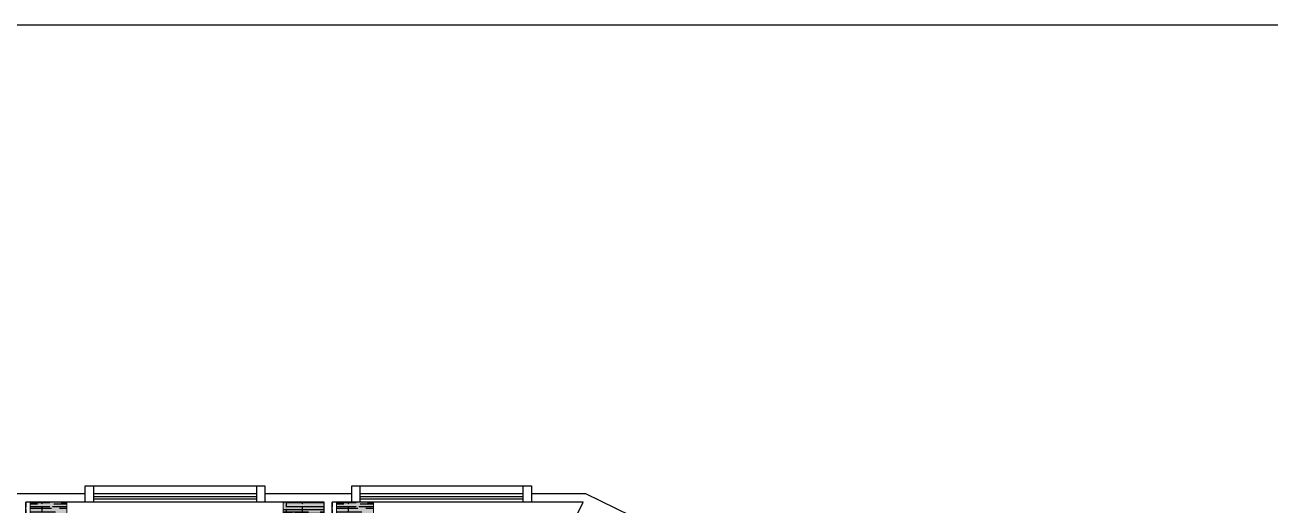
# Model space of a CAD drawing. Header units: millimetres. Extents: x -16811 to 32579, y 147992 to 176118.
# Drawn here: x -2039 to 13206, y 170241 to 176118 of the extents above; entities that cross this region are included whole.
import ezdxf

# ---------------------------------------------------------------- set-up
doc = ezdxf.new("R2010")
doc.units = ezdxf.units.MM
doc.header["$MEASUREMENT"] = 0
doc.linetypes.add('ACAD_ISO02W100', pattern=[15, 12, -3])
doc.linetypes.add('ACAD_ISO10W100', pattern=[18, 12, -3, 0, -3])
doc.layers.add('0[2345]', color=6, linetype='ACAD_ISO10W100', lineweight=30, plot=False)
doc.layers.add('Furniture[2345]', color=7, linetype='Continuous', lineweight=20)
for name, color, linetype in [('Glass[2345]', 132, 'ACAD_ISO02W100'), ('Hatching[2345]', 7, 'Continuous'), ('Wall[12345]', 7, 'Continuous'), ('Wall[2345]', 7, 'Continuous'), ('Window[2345]', 8, 'Continuous')]:
    doc.layers.add(name, color=color, linetype=linetype)
doc.layers.add('TEXT.layout', color=7, linetype='Continuous', true_color=0x43484c)

msp = doc.modelspace()

# ---------------------------------------------------------------- hatches: boundary and pattern name
at = {"layer": 'Hatching[2345]'}
h = msp.add_hatch(color=29, dxfattribs=at)
h.set_gradient(color1=(87, 49, 41), color2=(101, 56, 47), one_color=1, tint=0.29)
h.paths.add_polyline_path([(-1974, 170277), (-1524, 170277), (-1524, 169827), (-1974, 169827)])
at = {"layer": 'Hatching[2345]', "true_color": 0x946247}
h = msp.add_hatch(dxfattribs=at)
h.set_pattern_fill('AR-RROOF', color=25, scale=100, style=0)
h.set_pattern_definition([(180, (123575.92, 43953.52), (-220, 100), [1500, -200, 500, -100]), (180, (123442.92, 44003.52), (100, 133), [300, -33, 600, -75]), (180, (123525.915, 44038.515), (-520, 67), [800, -140, 400, -100])])
h.paths.add_polyline_path([(-1974, 170277), (-1524, 170277), (-1524, 169827), (-1974, 169827)])
at = {"layer": 'Hatching[2345]'}
h = msp.add_hatch(color=29, dxfattribs=at)
h.set_gradient(color1=(87, 49, 41), color2=(101, 56, 47), one_color=1, tint=0.29)
h.paths.add_polyline_path([(1624, 170277), (1124, 170277), (1124, 169277), (1624, 169277)])
at = {"layer": 'Hatching[2345]', "true_color": 0x946247}
h = msp.add_hatch(dxfattribs=at)
h.set_pattern_fill('AR-RROOF', color=25, scale=100, style=0)
h.set_pattern_definition([(0, (-58655.84, 38685.91), (220, 100), [1500, -200, 500, -100]), (0, (-58522.84, 38735.91), (-100, 133), [300, -33, 600, -75]), (0, (-58605.84, 38770.91), (520, 67), [800, -140, 400, -100])])
h.paths.add_polyline_path([(1624, 170277), (1124, 170277), (1124, 169277), (1624, 169277)])
at = {"layer": 'Hatching[2345]'}
h = msp.add_hatch(color=29, dxfattribs=at)
h.set_gradient(color1=(87, 49, 41), color2=(101, 56, 47), one_color=1, tint=0.29)
h.paths.add_polyline_path([(1777, 170277), (2227, 170277), (2227, 169827), (1777, 169827)])
at = {"layer": 'Hatching[2345]', "true_color": 0x946247}
h = msp.add_hatch(dxfattribs=at)
h.set_pattern_fill('AR-RROOF', color=25, scale=100, style=0)
h.set_pattern_definition([(180, (127326.32, 43953.46), (-220, 100), [1500, -200, 500, -100]), (180, (127193.32, 44003.46), (100, 133), [300, -33, 600, -75]), (180, (127276.32, 44038.46), (-520, 67), [800, -140, 400, -100])])
h.paths.add_polyline_path([(1777, 170277), (2227, 170277), (2227, 169827), (1777, 169827)])

# ---------------------------------------------------------------- linework, layer by layer
at = {"layer": '0[2345]', "ltscale": 5}
for points in [[(-2027, 170077), (-1827, 170077), (-1827, 170277), (-2027, 170277)], [(1161, 170077), (1361, 170077), (1361, 170277), (1161, 170277)], [(1724, 170077), (1924, 170077), (1924, 170277), (1724, 170277)]]:
    msp.add_lwpolyline(points, close=True, dxfattribs=at)
at = {"layer": 'Furniture[2345]'}
msp.add_line((1124, 170277), (1124, 169277), dxfattribs=at)
at = {"layer": 'Furniture[2345]', "color": 7}
msp.add_line((1124, 170277), (1624, 170277), dxfattribs=at)
at = {"layer": 'Furniture[2345]'}
msp.add_lwpolyline([(-1524, 169827), (-1974, 169827), (-1974, 170277), (-1524, 170277)], close=True, dxfattribs=at)
at = {"layer": 'Furniture[2345]', "color": 7}
msp.add_lwpolyline([(2227, 169827), (1777, 169827), (1777, 170277), (2227, 170277)], close=True, dxfattribs=at)
at = {"layer": 'Glass[2345]'}
for p, q in [((799, 170340), (-1201, 170340)), ((799, 170314), (-1201, 170314)), ((4063, 170340), (2063, 170340)), ((4063, 170340), (2063, 170340)), ((4063, 170314), (2063, 170314)), ((4063, 170314), (2063, 170314))]:
    msp.add_line(p, q, dxfattribs=at)
at = {"layer": 'TEXT.layout', "color": 0, "linetype": 'ByBlock'}
msp.add_lwpolyline([(-15767, 176118), (24122, 176118), (24122, 148017), (-15767, 148017)], close=True, dxfattribs=at)
at = {"layer": 'Wall[12345]'}
msp.add_line((-1877, 170377), (-3477, 170377), dxfattribs=at)
at = {"layer": 'Wall[2345]'}
for p, q in [((-1301, 170377), (-3477, 170377)), ((-1301, 170377), (-3477, 170377)), ((1963, 170377), (899, 170377)), ((1963, 170377), (1624, 170377)), ((4830, 170377), (4163, 170377)), ((4830, 170377), (4163, 170377)), ((5378, 170109), (4830, 170377)), ((-2027, 169377), (-2027, 170277)), ((-1301, 170277), (-2027, 170277)), ((1624, 170277), (899, 170277)), ((1624, 167479), (1624, 170277)), ((1624, 167479), (1624, 170277)), ((1624, 167479), (1624, 170277)), ((1724, 167479), (1724, 170277)), ((1724, 167479), (1724, 170277)), ((1963, 170277), (1724, 170277)), ((1724, 167479), (1724, 170277)), ((1963, 170277), (1724, 170277)), ((4794, 170277), (4163, 170277)), ((4794, 170277), (4163, 170277)), ((4662, 170005), (4794, 170277))]:
    msp.add_line(p, q, dxfattribs=at)
for points in [[(-1201, 170277), (-1301, 170277), (-1301, 170477), (-1201, 170477)], [(799, 170477), (899, 170477), (899, 170277), (799, 170277)], [(2063, 170277), (1963, 170277), (1963, 170477), (2063, 170477)], [(2063, 170277), (1963, 170277), (1963, 170477), (2063, 170477)], [(4063, 170477), (4163, 170477), (4163, 170277), (4063, 170277)], [(4063, 170477), (4163, 170477), (4163, 170277), (4063, 170277)]]:
    msp.add_lwpolyline(points, close=True, dxfattribs=at)
at = {"layer": 'Window[2345]'}
for p, q in [((-1201, 170477), (799, 170477)), ((2063, 170477), (4063, 170477)), ((799, 170377), (-1201, 170377)), ((4063, 170377), (2063, 170377)), ((799, 170277), (-1201, 170277)), ((4063, 170277), (2063, 170277))]:
    msp.add_line(p, q, dxfattribs=at)

doc.saveas('drawing.dxf')
